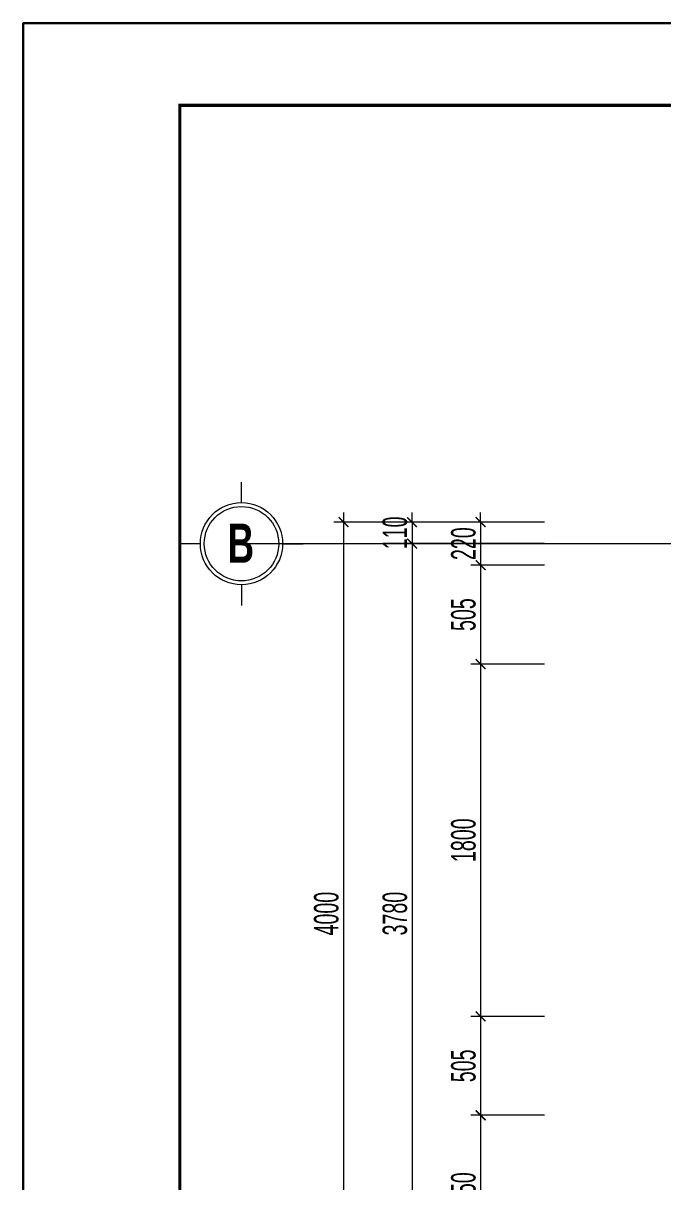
# Model space of a CAD drawing. Header units: millimetres. Extents: x 1336014 to 2939047, y -333549 to -60566.
# Drawn here: x 1443103 to 1446370, y -117542 to -111623 of the extents above; entities that cross this region are included whole.
import ezdxf

# ---------------------------------------------------------------- set-up
doc = ezdxf.new("R2010")
doc.units = ezdxf.units.MM
doc.header["$MEASUREMENT"] = 0
doc.linetypes.add('CENTER2', pattern=[1.125, 0.75, -0.125, 0.125, -0.125])
for name, color, linetype, lineweight in [('05.Text', 253, 'Continuous', 18), ('08.Dim', 156, 'Continuous', 15), ('10.truc', 250, 'CENTER2', 20), ('11.Khung bo', 32, 'Continuous', 50), ('12.Khung', 36, 'Continuous', 25)]:
    doc.layers.add(name, color=color, linetype=linetype, lineweight=lineweight)
doc.layers.add('Tpl_Bound', color=1, linetype='Continuous', plot=False)
doc.styles.add('AVANTHB', font='')
doc.styles.add('TT5_Text Dim', font='hoatbif.shx', dxfattribs={"width": 0.6})
doc.styles.get('AVANTHB').set_extended_font_data('.VnAvantH', bold=True)
doc.dimstyles.new('TT5_Dim 1-50', dxfattribs={"dimscale": 50, "dimtxt": 2.5, "dimasz": 1, "dimexe": 1, "dimexo": 0.5, "dimgap": 0.5, "dimtad": 1, "dimdec": 0, "dimzin": 0, "dimdsep": 46, "dimtxsty": 'TT5_Text Dim', "dimblk": 'ARCHTICK', "dimcen": 0, "dimdle": 1, "dimclrd": 256, "dimclre": 256, "dimclrt": 1, "dimadec": 0, "dimazin": 0, "dimtfac": 0.015, "dimtdec": 0, "dimtix": 1, "dimtmove": 2, "dimatfit": 3, "dimldrblk": 'DOT', "dimfxl": 1, "dimtolj": 1, "dimtzin": 0, "dimlwd": -1, "dimlwe": -1, "dimarcsym": 1})

# ---------------------------------------------------------------- blocks, each defined once
blk = doc.blocks.new('100')
at = {"layer": '11.Khung bo', "const_width": 26.7}
blk.add_lwpolyline([(1860913, -945239.8), (1860913, -916940.1), (1896062.6, -916940.1), (1896062.6, -945239.8)], close=True, dxfattribs=at)
blk.add_lwpolyline([(1860913, -945239.8), (1860913, -916940.1), (1896062.6, -916940.1), (1896062.6, -945239.8)], close=True, dxfattribs=at)
blk.add_lwpolyline([(1860913, -945239.8), (1860913, -916940.1), (1896062.6, -916940.1), (1896062.6, -945239.8)], close=True, dxfattribs=at)
at = {"layer": '12.Khung'}
blk.add_lwpolyline([(1901579.2, -945939.8), (1901579.2, -916240.1), (1859579.6, -916240.1), (1859579.6, -945939.8)], close=True, dxfattribs=at)
blk.add_lwpolyline([(1901579.2, -945939.8), (1901579.2, -916240.1), (1859579.6, -916240.1), (1859579.6, -945939.8)], close=True, dxfattribs=at)
blk.add_lwpolyline([(1901579.2, -945939.8), (1901579.2, -916240.1), (1859579.6, -916240.1), (1859579.6, -945939.8)], close=True, dxfattribs=at)
blk = doc.blocks.new('DANHTRUC')
for p, q in [((980383, -947347), (980383, -947137)), ((979963, -947767), (979753, -947767)), ((980803, -947767), (981013, -947767)), ((980383, -948187), (980383, -948397))]:
    blk.add_line(p, q)
for radius in [420, 380]:
    blk.add_circle((980383, -947767), radius)
blk = doc.blocks.new('_ARCHTICK')
at = {"const_width": 0.15}
blk.add_lwpolyline([(-0.5, -0.5), (0.5, 0.5)], dxfattribs=at)
blk = doc.blocks.new('*D487')
at = {"layer": '08.Dim', "transparency": 16777216}
for p, q in [((1445766.1, -114172), (1445039.1, -114172)), ((1445089.1, -114172), (1445089.1, -114122)), ((1445089.1, -114172), (1445089.1, -114282)), ((1445766.1, -114282), (1445039.1, -114282)), ((1445089.1, -114282), (1445089.1, -114332))]:
    blk.add_line(p, q, dxfattribs=at)
at = {"layer": 'Defpoints', "color": 0, "transparency": 16777216}
for p in [(1445791.1, -114172), (1445089.1, -114282), (1445791.1, -114282)]:
    blk.add_point(p, dxfattribs=at)
at = {"layer": '08.Dim', "transparency": 16777216, "xscale": 50, "yscale": 50, "zscale": 50}
for p, rotation in [((1445089.1, -114172), 270), ((1445089.1, -114282), 90)]:
    blk.add_blockref('_ARCHTICK', p, dxfattribs=dict(at, rotation=rotation))
at = {"layer": '08.Dim', "color": 1, "transparency": 16777216, "insert": (1445001.6, -114227), "char_height": 125, "attachment_point": 5, "rotation": 90, "style": 'TT5_Text Dim'}
blk.add_mtext('\\A1;110', dxfattribs=at)
blk = doc.blocks.new('_DOT')
blk.add_line((-0.5, 0), (-1, 0))
at = {"const_width": 0.5}
blk.add_lwpolyline([(-0.25, 0, 1), (0.25, 0, 1)], format="xyb", close=True, dxfattribs=at)
blk = doc.blocks.new('*D488')
at = {"layer": '08.Dim', "transparency": 16777216}
for p, q in [((1445089.1, -114232), (1445089.1, -118112)), ((1445766.1, -114282), (1445039.1, -114282)), ((1445766.1, -118062), (1445039.1, -118062))]:
    blk.add_line(p, q, dxfattribs=at)
at = {"layer": 'Defpoints', "color": 0, "transparency": 16777216}
for p in [(1445791.1, -114282), (1445089.1, -118062), (1445791.1, -118062)]:
    blk.add_point(p, dxfattribs=at)
at = {"layer": '08.Dim', "transparency": 16777216, "xscale": 50, "yscale": 50, "zscale": 50}
for p, rotation in [((1445089.1, -114282), 90), ((1445089.1, -118062), 270)]:
    blk.add_blockref('_ARCHTICK', p, dxfattribs=dict(at, rotation=rotation))
at = {"layer": '08.Dim', "color": 1, "transparency": 16777216, "insert": (1445001.6, -116172), "char_height": 125, "attachment_point": 5, "rotation": 90, "style": 'TT5_Text Dim'}
blk.add_mtext('\\A1;3780', dxfattribs=at)
blk = doc.blocks.new('*D490')
at = {"layer": '08.Dim', "transparency": 16777216}
for p, q in [((1445766.1, -114172), (1444689.1, -114172)), ((1444739.1, -114122), (1444739.1, -118222)), ((1445766.1, -118172), (1444689.1, -118172))]:
    blk.add_line(p, q, dxfattribs=at)
at = {"layer": 'Defpoints', "color": 0, "transparency": 16777216}
for p in [(1445791.1, -114172), (1444739.1, -118172), (1445791.1, -118172)]:
    blk.add_point(p, dxfattribs=at)
at = {"layer": '08.Dim', "transparency": 16777216, "xscale": 50, "yscale": 50, "zscale": 50}
for p, rotation in [((1444739.1, -114172), 90), ((1444739.1, -118172), 270)]:
    blk.add_blockref('_ARCHTICK', p, dxfattribs=dict(at, rotation=rotation))
at = {"layer": '08.Dim', "color": 1, "transparency": 16777216, "insert": (1444651.6, -116172), "char_height": 125, "attachment_point": 5, "rotation": 90, "style": 'TT5_Text Dim'}
blk.add_mtext('\\A1;4000', dxfattribs=at)
blk = doc.blocks.new('*D524')
at = {"layer": '08.Dim', "transparency": 16777216}
for p, q in [((1445766.1, -114172), (1445389.1, -114172)), ((1445439.1, -114172), (1445439.1, -114122)), ((1445439.1, -114172), (1445439.1, -114392)), ((1445766.1, -114392), (1445389.1, -114392)), ((1445439.1, -114392), (1445439.1, -114442))]:
    blk.add_line(p, q, dxfattribs=at)
at = {"layer": 'Defpoints', "color": 0, "transparency": 16777216}
for p in [(1445791.1, -114172), (1445439.1, -114392), (1445791.1, -114392)]:
    blk.add_point(p, dxfattribs=at)
at = {"layer": '08.Dim', "transparency": 16777216, "xscale": 50, "yscale": 50, "zscale": 50}
for p, rotation in [((1445439.1, -114172), 270), ((1445439.1, -114392), 90)]:
    blk.add_blockref('_ARCHTICK', p, dxfattribs=dict(at, rotation=rotation))
at = {"layer": '08.Dim', "color": 1, "transparency": 16777216, "insert": (1445351.6, -114282), "char_height": 125, "attachment_point": 5, "rotation": 90, "style": 'TT5_Text Dim'}
blk.add_mtext('\\A1;220', dxfattribs=at)
blk = doc.blocks.new('*D525')
at = {"layer": '08.Dim', "transparency": 16777216}
for p, q in [((1445439.1, -114342), (1445439.1, -114946.8)), ((1445766.1, -114392), (1445389.1, -114392)), ((1445766.1, -114896.8), (1445389.1, -114896.8))]:
    blk.add_line(p, q, dxfattribs=at)
at = {"layer": 'Defpoints', "color": 0, "transparency": 16777216}
for p in [(1445791.1, -114392), (1445439.1, -114896.8), (1445791.1, -114896.8)]:
    blk.add_point(p, dxfattribs=at)
at = {"layer": '08.Dim', "transparency": 16777216, "xscale": 50, "yscale": 50, "zscale": 50}
for p, rotation in [((1445439.1, -114392), 90), ((1445439.1, -114896.8), 270)]:
    blk.add_blockref('_ARCHTICK', p, dxfattribs=dict(at, rotation=rotation))
at = {"layer": '08.Dim', "color": 1, "transparency": 16777216, "insert": (1445351.6, -114644.4), "char_height": 125, "attachment_point": 5, "rotation": 90, "style": 'TT5_Text Dim'}
blk.add_mtext('\\A1;505', dxfattribs=at)
blk = doc.blocks.new('*D526')
at = {"layer": '08.Dim', "transparency": 16777216}
for p, q in [((1445439.1, -114846.8), (1445439.1, -116747.2)), ((1445766.1, -114896.8), (1445389.1, -114896.8)), ((1445766.1, -116697.2), (1445389.1, -116697.2))]:
    blk.add_line(p, q, dxfattribs=at)
at = {"layer": 'Defpoints', "color": 0, "transparency": 16777216}
for p in [(1445791.1, -114896.8), (1445439.1, -116697.2), (1445791.1, -116697.2)]:
    blk.add_point(p, dxfattribs=at)
at = {"layer": '08.Dim', "transparency": 16777216, "xscale": 50, "yscale": 50, "zscale": 50}
for p, rotation in [((1445439.1, -114896.8), 90), ((1445439.1, -116697.2), 270)]:
    blk.add_blockref('_ARCHTICK', p, dxfattribs=dict(at, rotation=rotation))
at = {"layer": '08.Dim', "color": 1, "transparency": 16777216, "insert": (1445351.6, -115797), "char_height": 125, "attachment_point": 5, "rotation": 90, "style": 'TT5_Text Dim'}
blk.add_mtext('\\A1;1800', dxfattribs=at)
blk = doc.blocks.new('*D527')
at = {"layer": '08.Dim', "transparency": 16777216}
for p, q in [((1445439.1, -116647.2), (1445439.1, -117252)), ((1445766.1, -116697.2), (1445389.1, -116697.2)), ((1445766.1, -117202), (1445389.1, -117202))]:
    blk.add_line(p, q, dxfattribs=at)
at = {"layer": 'Defpoints', "color": 0, "transparency": 16777216}
for p in [(1445791.1, -116697.2), (1445439.1, -117202), (1445791.1, -117202)]:
    blk.add_point(p, dxfattribs=at)
at = {"layer": '08.Dim', "transparency": 16777216, "xscale": 50, "yscale": 50, "zscale": 50}
for p, rotation in [((1445439.1, -116697.2), 90), ((1445439.1, -117202), 270)]:
    blk.add_blockref('_ARCHTICK', p, dxfattribs=dict(at, rotation=rotation))
at = {"layer": '08.Dim', "color": 1, "transparency": 16777216, "insert": (1445351.6, -116949.6), "char_height": 125, "attachment_point": 5, "rotation": 90, "style": 'TT5_Text Dim'}
blk.add_mtext('\\A1;505', dxfattribs=at)
blk = doc.blocks.new('*D528')
at = {"layer": '08.Dim', "transparency": 16777216}
for p, q in [((1445439.1, -117152), (1445439.1, -118002)), ((1445766.1, -117202), (1445389.1, -117202)), ((1445766.1, -117952), (1445389.1, -117952))]:
    blk.add_line(p, q, dxfattribs=at)
at = {"layer": 'Defpoints', "color": 0, "transparency": 16777216}
for p in [(1445791.1, -117202), (1445439.1, -117952), (1445791.1, -117952)]:
    blk.add_point(p, dxfattribs=at)
at = {"layer": '08.Dim', "transparency": 16777216, "xscale": 50, "yscale": 50, "zscale": 50}
for p, rotation in [((1445439.1, -117202), 90), ((1445439.1, -117952), 270)]:
    blk.add_blockref('_ARCHTICK', p, dxfattribs=dict(at, rotation=rotation))
at = {"layer": '08.Dim', "color": 1, "transparency": 16777216, "insert": (1445351.6, -117577), "char_height": 125, "attachment_point": 5, "rotation": 90, "style": 'TT5_Text Dim'}
blk.add_mtext('\\A1;750', dxfattribs=at)

msp = doc.modelspace()

# ---------------------------------------------------------------- linework, layer by layer
at = {"layer": '10.truc'}
msp.add_line((1444203.1, -114282), (1464992.9, -114282), dxfattribs=at)
at = {"layer": 'Tpl_Bound', "color": 1}
msp.add_lwpolyline([(1443103.1, -129443), (1443103.1, -111623.2), (1468302.9, -111623.2), (1468302.9, -129443)], close=True, dxfattribs=at)

# ---------------------------------------------------------------- block references
at = {"layer": '05.Text'}
for name, p, xscale, yscale, zscale in [('100', (327355.3, 438120.9), 0.6, 0.6, 0.6), ('DANHTRUC', (954026.4, 359601.3), 0.5, 0.5, 0.5)]:
    msp.add_blockref(name, p, dxfattribs=dict(at, xscale=xscale, yscale=yscale, zscale=zscale))

# ---------------------------------------------------------------- texts
at = {"layer": '05.Text', "style": 'AVANTHB', "width": 0.7}
msp.add_text('B', height=200, dxfattribs=at).set_placement((1444147.3, -114379.7))

# ---------------------------------------------------------------- dimensions: what is measured, and where the dimension line sits
at = {"layer": '08.Dim'}
for base, p1, p2, picture, middle in [((1445089.1, -114282), (1445791.1, -114172), (1445791.1, -114282), '*D487', (1445001.6, -114227)), ((1444739.1, -118172), (1445791.1, -114172), (1445791.1, -118172), '*D490', (1444651.6, -116172)), ((1445439.1, -114392), (1445791.1, -114172), (1445791.1, -114392), '*D524', (1445351.6, -114282)), ((1445089.1, -118062), (1445791.1, -114282), (1445791.1, -118062), '*D488', (1445001.6, -116172)), ((1445439.1, -114896.8), (1445791.1, -114392), (1445791.1, -114896.8), '*D525', (1445351.6, -114644.4)), ((1445439.1, -116697.2), (1445791.1, -114896.8), (1445791.1, -116697.2), '*D526', (1445351.6, -115797)), ((1445439.1, -117202), (1445791.1, -116697.2), (1445791.1, -117202), '*D527', (1445351.6, -116949.6)), ((1445439.1, -117952), (1445791.1, -117202), (1445791.1, -117952), '*D528', (1445351.6, -117577))]:
    dim = msp.add_linear_dim(base=base, p1=p1, p2=p2, angle=90, dimstyle='TT5_Dim 1-50', dxfattribs=at)
    dim.commit()
    dim.dimension.update_dxf_attribs({"geometry": picture, "text_midpoint": middle})

doc.saveas('drawing.dxf')
